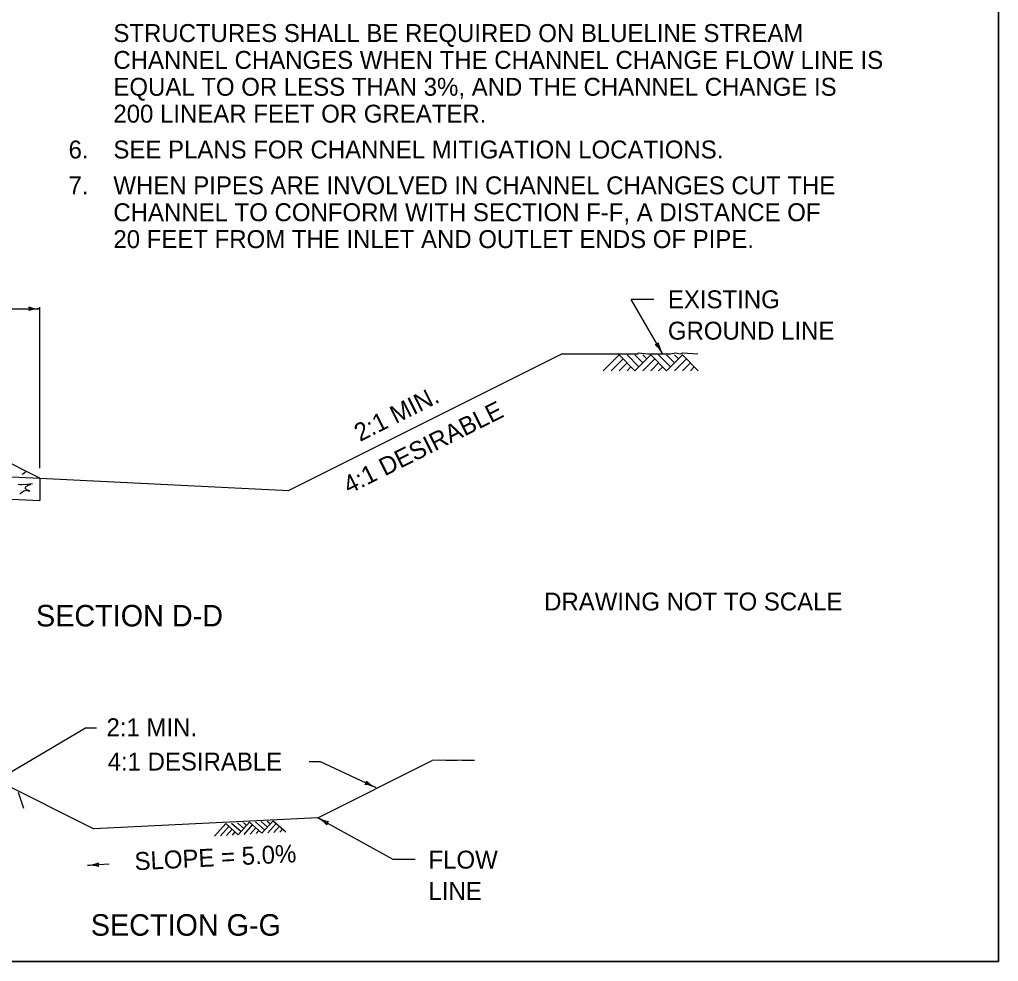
# Model space of a CAD drawing. Extents: x 1007 to 1035.5, y 1000.5 to 1021.5.
# Drawn here: x 1024.58 to 1035.5, y 1000.5 to 1011.01 of the extents above; entities that cross this region are included whole.
import ezdxf

# ---------------------------------------------------------------- set-up
doc = ezdxf.new("R2010")
doc.units = 0
for name, color, linetype in [('Level 1', 7, 'Continuous'), ('Level 10', 7, 'Continuous'), ('Level 11', 7, 'Continuous'), ('Level 5', 7, 'Continuous')]:
    doc.layers.add(name, color=color, linetype=linetype)

msp = doc.modelspace()

# ---------------------------------------------------------------- linework, layer by layer
at = {"layer": 'Level 1'}
for p, q in [((1031.654, 1007.887), (1031.404, 1007.887)), ((1031.75, 1007.287), (1031.404, 1007.887)), ((1024.399, 1007.785), (1024.806, 1007.785)), ((1024.806, 1006.005), (1024.806, 1007.804)), ((1030.634, 1007.281), (1027.584, 1005.755)), ((1031.091, 1007.093), (1031.267, 1007.27)), ((1031.179, 1007.093), (1031.312, 1007.226)), ((1031.267, 1007.27), (1031.444, 1007.093)), ((1031.356, 1007.27), (1031.488, 1007.137)), ((1031.444, 1007.093), (1031.621, 1007.27)), ((1031.444, 1007.27), (1031.533, 1007.181)), ((1031.533, 1007.27), (1031.577, 1007.226)), ((1031.533, 1007.093), (1031.665, 1007.226)), ((1031.621, 1007.27), (1031.798, 1007.093)), ((1031.709, 1007.27), (1031.842, 1007.137)), ((1031.798, 1007.093), (1031.975, 1007.27)), ((1031.798, 1007.27), (1031.886, 1007.181)), ((1031.886, 1007.27), (1031.93, 1007.226)), ((1031.886, 1007.093), (1032.019, 1007.226)), ((1031.975, 1007.27), (1032.151, 1007.093)), ((1031.267, 1007.093), (1031.356, 1007.181)), ((1031.356, 1007.093), (1031.4, 1007.137)), ((1031.621, 1007.093), (1031.709, 1007.181)), ((1031.709, 1007.093), (1031.754, 1007.137)), ((1031.975, 1007.093), (1032.063, 1007.181)), ((1032.063, 1007.093), (1032.107, 1007.137)), ((1024.806, 1005.894), (1022.584, 1007.005)), ((1022.584, 1006.005), (1024.806, 1005.894)), ((1024.806, 1005.894), (1024.806, 1005.644)), ((1024.806, 1005.894), (1027.584, 1005.755)), ((1022.519, 1005.758), (1024.806, 1005.644)), ((1025.312, 1003.102), (1024.335, 1002.525)), ((1025.437, 1003.102), (1025.312, 1003.102)), ((1023.882, 1002.742), (1025.406, 1001.979)), ((1027.808, 1002.731), (1027.933, 1002.731)), ((1027.907, 1002.104), (1029.182, 1002.742)), ((1027.933, 1002.731), (1028.553, 1002.441)), ((1024.624, 1002.208), (1024.565, 1002.386)), ((1027.907, 1002.104), (1025.406, 1001.979)), ((1027.283, 1001.93), (1027.408, 1002.07)), ((1027.408, 1002.07), (1027.548, 1001.946)), ((1027.907, 1002.104), (1028.744, 1001.642)), ((1026.754, 1001.897), (1026.878, 1002.038)), ((1026.82, 1001.901), (1026.913, 1002.007)), ((1026.878, 1002.038), (1027.019, 1001.914)), ((1026.886, 1001.906), (1026.949, 1001.976)), ((1026.944, 1002.042), (1027.05, 1001.949)), ((1027.011, 1002.046), (1027.081, 1001.984)), ((1027.019, 1001.914), (1027.143, 1002.054)), ((1027.077, 1002.05), (1027.112, 1002.019)), ((1027.085, 1001.918), (1027.178, 1002.023)), ((1027.143, 1002.054), (1027.283, 1001.93)), ((1027.151, 1001.922), (1027.213, 1001.992)), ((1027.209, 1002.058), (1027.314, 1001.965)), ((1027.217, 1001.926), (1027.248, 1001.961)), ((1027.275, 1002.062), (1027.345, 1002)), ((1027.341, 1002.066), (1027.377, 1002.035)), ((1027.35, 1001.934), (1027.443, 1002.039)), ((1027.416, 1001.938), (1027.478, 1002.008)), ((1027.482, 1001.942), (1027.513, 1001.977)), ((1026.953, 1001.91), (1026.984, 1001.945)), ((1028.744, 1001.642), (1028.994, 1001.642)), ((1025.578, 1001.584), (1025.335, 1001.572))]:
    msp.add_line(p, q, dxfattribs=at)
for points in [[(1030.634, 1007.281), (1031.48, 1007.281), (1031.48, 1007.294), (1031.588, 1007.281), (1031.842, 1007.281), (1031.896, 1007.294), (1031.95, 1007.281), (1031.977, 1007.294), (1032.147, 1007.281)], [(1029.656, 1002.741), (1029.515, 1002.741), (1029.515, 1002.748), (1029.462, 1002.741), (1029.334, 1002.741), (1029.307, 1002.748), (1029.281, 1002.741), (1029.267, 1002.748), (1029.182, 1002.742)]]:
    msp.add_lwpolyline(points, dxfattribs=at)
for centre, radius, start, end in [((1024.658, 1007.785), 0.0313, 318.7746, 40.8913), ((1024.806, 1008.175), 0.391, 251.3472, 269.9939), ((1024.806, 1007.394), 0.391, 90, 108.6688), ((1024.806, 1007.394), 0.391, 89.9878, 90), ((1031.675, 1007.416), 0.0313, 258.7719, 340.8886), ((1031.411, 1007.092), 0.391, 29.9973, 48.666), ((1032.088, 1007.483), 0.391, 191.3444, 209.9912), ((1031.411, 1007.092), 0.391, 29.985, 29.9973), ((1028.418, 1002.504), 0.0313, 293.6746, 15.7913), ((1028.718, 1002.795), 0.391, 226.2471, 244.8939), ((1028.387, 1002.087), 0.391, 64.9, 83.5688), ((1028.387, 1002.087), 0.391, 64.8878, 64.9), ((1028.096, 1002.446), 0.391, 241.0807, 259.7495), ((1027.718, 1001.762), 0.391, 42.4279, 61.0746), ((1028.096, 1002.446), 0.391, 241.0685, 241.0807), ((1028.037, 1002.032), 0.0313, 109.8553, 191.972), ((1025.315, 1001.963), 0.391, 272.8624, 291.5312), ((1025.354, 1001.182), 0.391, 74.2096, 92.8563), ((1025.315, 1001.963), 0.391, 272.8502, 272.8624), ((1025.483, 1001.58), 0.0313, 141.637, 223.7537)]:
    msp.add_arc(centre, radius, start, end, dxfattribs=at)
at = {"layer": 'Level 10'}
for p, q in [((1035.5, 1021.5), (1035.5, 1000.5)), ((1035.5, 1000.5), (1007, 1000.5))]:
    msp.add_line(p, q, dxfattribs=at)
at = {"layer": 'Level 11'}
msp.add_lwpolyline([(1007, 1000.5), (1035.5, 1000.5), (1035.5, 1021.5), (1007, 1021.5)], close=True, dxfattribs=at)
msp.add_lwpolyline([(1007, 1000.5), (1035.5, 1000.5), (1035.5, 1021.5), (1007, 1021.5)], close=True, dxfattribs=at)
at = {"layer": 'Level 5'}
for points in [[(1024.606, 1005.939), (1024.615, 1005.942)], [(1024.615, 1005.942), (1024.626, 1005.948)], [(1024.626, 1005.948), (1024.64, 1005.959)], [(1024.64, 1005.959), (1024.652, 1005.972)], [(1024.562, 1005.825), (1024.582, 1005.823)], [(1024.582, 1005.823), (1024.602, 1005.823)], [(1024.602, 1005.823), (1024.662, 1005.827)], [(1024.644, 1005.79), (1024.647, 1005.796)], [(1024.644, 1005.785), (1024.644, 1005.79)], [(1024.644, 1005.779), (1024.644, 1005.785)], [(1024.647, 1005.796), (1024.652, 1005.801)], [(1024.652, 1005.801), (1024.665, 1005.81)], [(1024.662, 1005.827), (1024.722, 1005.835)], [(1024.665, 1005.81), (1024.675, 1005.815)], [(1024.675, 1005.815), (1024.69, 1005.82)], [(1024.69, 1005.82), (1024.705, 1005.823)], [(1024.59, 1005.721), (1024.583, 1005.714)], [(1024.583, 1005.714), (1024.583, 1005.714)], [(1024.601, 1005.73), (1024.59, 1005.721)], [(1024.616, 1005.742), (1024.601, 1005.73)], [(1024.627, 1005.748), (1024.616, 1005.742)], [(1024.638, 1005.752), (1024.627, 1005.748)], [(1024.662, 1005.756), (1024.638, 1005.752)], [(1024.645, 1005.776), (1024.644, 1005.779)], [(1024.647, 1005.773), (1024.645, 1005.776)], [(1024.658, 1005.762), (1024.647, 1005.773)], [(1024.67, 1005.754), (1024.658, 1005.762)], [(1024.677, 1005.755), (1024.662, 1005.756)], [(1024.679, 1005.75), (1024.67, 1005.754)], [(1024.696, 1005.748), (1024.677, 1005.755)], [(1024.691, 1005.746), (1024.679, 1005.75)]]:
    msp.add_lwpolyline(points, dxfattribs=at)

# ---------------------------------------------------------------- texts
at = {"layer": 'Level 1'}
for s, height, p in [('STRUCTURES SHALL BE REQUIRED ON BLUELINE STREAM', 0.2, (1025.625, 1010.762)), ('CHANNEL CHANGES WHEN THE CHANNEL CHANGE FLOW LINE IS', 0.2, (1025.625, 1010.462)), ('EQUAL TO OR LESS THAN 3%, AND THE CHANNEL CHANGE IS', 0.2, (1025.625, 1010.162)), ('200 LINEAR FEET OR GREATER.', 0.2, (1025.625, 1009.862)), ('6.', 0.2, (1025.125, 1009.462)), ('SEE PLANS FOR CHANNEL MITIGATION LOCATIONS.', 0.2, (1025.625, 1009.462)), ('7.', 0.2, (1025.125, 1009.062)), ('WHEN PIPES ARE INVOLVED IN CHANNEL CHANGES CUT THE', 0.2, (1025.625, 1009.062)), ('CHANNEL TO CONFORM WITH SECTION F-F, A DISTANCE OF', 0.2, (1025.625, 1008.762)), ('20 FEET FROM THE INLET AND OUTLET ENDS OF PIPE.', 0.2, (1025.625, 1008.462)), ('EXISTING', 0.2, (1031.812, 1007.79)), ('GROUND LINE', 0.2, (1031.812, 1007.44)), ('DRAWING NOT TO SCALE', 0.2, (1030.431, 1004.417)), ('SECTION D-D', 0.24, (1024.762, 1004.239)), ('2:1 MIN.', 0.2, (1025.548, 1003.014)), ('4:1 DESIRABLE', 0.2, (1025.561, 1002.631)), ('FLOW', 0.2, (1029.141, 1001.536)), ('LINE', 0.2, (1029.141, 1001.186)), ('SECTION G-G', 0.24, (1025.373, 1000.787))]:
    msp.add_text(s, height=height, dxfattribs=at).set_placement(p)
for s, rotation, p in [('2:1 MIN.', 26.5663, (1028.376, 1006.297)), ('4:1 DESIRABLE', 26.5663, (1028.254, 1005.713)), ('SLOPE = 5.0%', 2.8615, (1025.866, 1001.517))]:
    msp.add_text(s, height=0.2, rotation=rotation, dxfattribs=at).set_placement(p)

doc.saveas('drawing.dxf')
